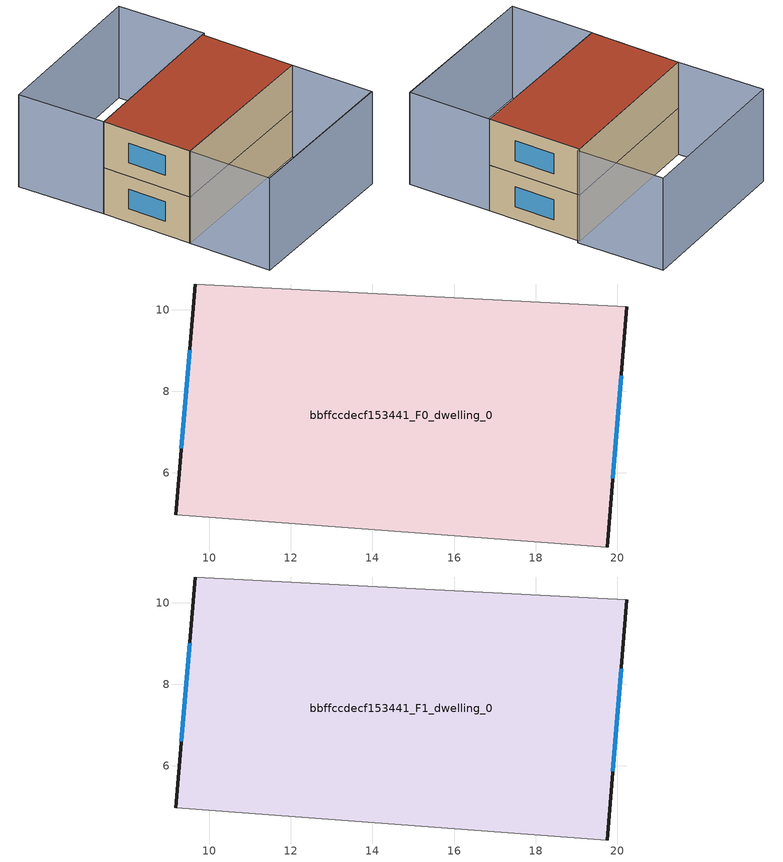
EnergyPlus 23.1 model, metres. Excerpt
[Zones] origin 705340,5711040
bbffccdecf153441_F0_dwelling_0
 floor ground (EU_floor_Construction): 20.24,10.07 19.76,4.18 9.17,4.98 9.65,10.63 z0
 wall outside (EU_wall_Construction): 19.76,4.18 20.24,10.07 / 9.65,10.63 9.17,4.98 z0:3
 wall adiabatic (EU_wall_Construction): 20.24,10.07 9.65,10.63 / 9.17,4.98 19.76,4.18 z0:3
 window (EU_Window_Construction): 19.9,5.87 20.1,8.38 / 9.52,9.01 9.31,6.6 z0.86:2.14
bbffccdecf153441_F1_dwelling_0
 floor to bbffccdecf153441_F0_dwelling_0 (EU_floor_Construction): 20.24,10.07 19.76,4.18 9.17,4.98 9.65,10.63 z3
 wall outside (EU_wall_Construction): 19.76,4.18 20.24,10.07 / 9.65,10.63 9.17,4.98 z3:6
 wall adiabatic (EU_wall_Construction): 20.24,10.07 9.65,10.63 / 9.17,4.98 19.76,4.18 z3:6
 window (EU_Window_Construction): 19.9,5.87 20.1,8.38 / 9.52,9.01 9.31,6.6 z3.86:5.14
 roof outside (EU_roof_Construction): 19.76,4.18 20.24,10.07 9.65,10.63 9.17,4.98 z6
shading: 8.76,-0.22 19.32,-0.99 / 9.15,4.98 19.76,4.18 / 19.76,4.18 19.37,-1.03 / 19.37,-1.03 8.76,-0.23 / 8.76,-0.23 9.15,4.98 / 20.41,10.06 9.65,10.63 / 9.65,10.63 9.95,16.12 / 9.95,16.12 20.7,15.55 / 20.7,15.55 20.41,10.06 z0:6
[Building]
EU S2 Campaign: North Axis=0; Terrain=City; Solar Distribution=FullExterior
[Site:Location]
London: Latitude=51.5; Longitude=-0.5; Time Zone=0; Elevation=25
[SizingPeriod:WeatherFileDays]
AnnualSizingPeriod: Begin Month=1; Begin Day of Month=1; End Month=12; End Day of Month=31; Day of Week for Start Day=Monday; Use Weather File Daylight Saving Period=No; Use Weather File Rain and Snow Indicators=No
[MATERIAL]
EU_InternalMass_Material: Roughness=MediumRough; Thickness=0.1; Conductivity=1; Density=1800; Specific Heat=900; Thermal Absorptance=0.9; Solar Absorptance=0.7; Visible Absorptance=0.7
[MATERIAL:NOMASS] Roughness=MediumRough; Thermal Absorptance=0.9; Solar Absorptance=0.7; Visible Absorptance=0.7
Name | Thermal Resistance
EU_wall_NoMass | 3.33993
EU_roof_NoMass | 5.24846
EU_floor_NoMass | 4.08214
[WINDOWMATERIAL:SIMPLEGLAZINGSYSTEM]
EU_Window_SimpleGlazing: UFactor=1.72386; Solar Heat Gain Coefficient=0.72; Visible Transmittance=0.72
[CONSTRUCTION]
EU_wall_Construction: EU_wall_NoMass
EU_roof_Construction: EU_roof_NoMass
EU_floor_Construction: EU_floor_NoMass
EU_Window_Construction: EU_Window_SimpleGlazing
EU_InternalMass_Construction: EU_InternalMass_Material
[ZONE] Type=1; Multiplier=1; Ceiling Height=autocalculate; Floor Area=autocalculate; Part of Total Floor Area=Yes
Name | Volume
bbffccdecf153441_F0_dwelling_0 | 184.244
bbffccdecf153441_F1_dwelling_0 | 184.242
[INTERNALMASS] Construction=EU_InternalMass_Construction; Surface Area=61.4143
Name | Zone or ZoneList
bbffccdecf153441_F0_dwelling_0_EU_InternalMass | bbffccdecf153441_F0_dwelling_0
bbffccdecf153441_F1_dwelling_0_EU_InternalMass | bbffccdecf153441_F1_dwelling_0
[OTHEREQUIPMENT] Fuel Type=Electricity; Design Level Calculation Method=Watts/Area; Power per Zone Floor Area=1; Fraction Latent=0; Fraction Radiant=0; Fraction Lost=0; Carbon Dioxide Generation Rate=0; EndUse Subcategory=EU_Step8_InternalGains
Name | Zone or ZoneList or Space or SpaceList | Schedule
EU_Step8_InternalGain_bbffccdecf153441_F0_dwelling_0_f000 | bbffccdecf153441_F0_dwelling_0 | EU_Step8_GainSchedule_bbffccdecf153441_F0_dwelling_0_f000
EU_Step8_InternalGain_bbffccdecf153441_F1_dwelling_0_f000 | bbffccdecf153441_F1_dwelling_0 | EU_Step8_GainSchedule_bbffccdecf153441_F1_dwelling_0_f000
[ZONEVENTILATION:DESIGNFLOWRATE] Schedule=EU_AlwaysOn; Design Flow Rate Calculation Method=AirChanges/Hour; Air Changes per Hour=0.453648; Ventilation Type=Natural; Fan Pressure Rise=0; Fan Total Efficiency=1; Constant Term Coefficient=1; Temperature Term Coefficient=0; Velocity Term Coefficient=0; Velocity Squared Term Coefficient=0; Minimum Indoor Temperature=-100; Maximum Indoor Temperature=100; Delta Temperature=-100; Minimum Outdoor Temperature=-100; Maximum Outdoor Temperature=100; Maximum Wind Speed=40
Name | Zone or ZoneList or Space or SpaceList
EU_ConstantAir_bbffccdecf153441_F0_dwelling_0 | bbffccdecf153441_F0_dwelling_0
EU_ConstantAir_bbffccdecf153441_F1_dwelling_0 | bbffccdecf153441_F1_dwelling_0
[HVACTEMPLATE:THERMOSTAT] Constant Heating Setpoint=20; Constant Cooling Setpoint=50
EU_HeatOnly_bbffccdecf153441_F0_dwelling_0; EU_HeatOnly_bbffccdecf153441_F1_dwelling_0
[HVACTEMPLATE:ZONE:IDEALLOADSAIRSYSTEM] System Availability Schedule=EU_AlwaysOn; Maximum Heating Supply Air Temperature=50; Minimum Cooling Supply Air Temperature=13; Maximum Heating Supply Air Humidity Ratio=0.0156; Minimum Cooling Supply Air Humidity Ratio=0.0077; Heating Limit=NoLimit; Cooling Limit=NoLimit; Heating Availability Schedule=EU_AlwaysOn; Cooling Availability Schedule=EU_CoolingOff; Dehumidification Control Type=ConstantSensibleHeatRatio; Cooling Sensible Heat Ratio=0.7; Dehumidification Setpoint=60; Humidification Control Type=None; Humidification Setpoint=30; Outdoor Air Method=None; Outdoor Air Flow Rate per Person=0.00944; Outdoor Air Flow Rate per Zone Floor Area=0; Outdoor Air Flow Rate per Zone=0; Demand Controlled Ventilation Type=None; Outdoor Air Economizer Type=NoEconomizer; Heat Recovery Type=None; Sensible Heat Recovery Effectiveness=0.7; Latent Heat Recovery Effectiveness=0.65
Name | Template Thermostat
bbffccdecf153441_F0_dwelling_0 | EU_HeatOnly_bbffccdecf153441_F0_dwelling_0
bbffccdecf153441_F1_dwelling_0 | EU_HeatOnly_bbffccdecf153441_F1_dwelling_0
[SIZING:ZONE] Zone Cooling Design Supply Air Temperature Input Method=SupplyAirTemperature; Zone Cooling Design Supply Air Temperature=13; Zone Heating Design Supply Air Temperature Input Method=SupplyAirTemperature; Zone Heating Design Supply Air Temperature=50; Zone Cooling Design Supply Air Humidity Ratio=0.008; Zone Heating Design Supply Air Humidity Ratio=0.008; Cooling Design Air Flow Method=DesignDay; Cooling Design Air Flow Rate=0; Cooling Minimum Air Flow per Zone Floor Area=0.000762; Cooling Minimum Air Flow=0; Cooling Minimum Air Flow Fraction=0.2; Heating Design Air Flow Method=DesignDay; Heating Design Air Flow Rate=0; Heating Maximum Air Flow per Zone Floor Area=0.002032; Heating Maximum Air Flow=0.141576; Heating Maximum Air Flow Fraction=0.3; Account for Dedicated Outdoor Air System=No; Dedicated Outdoor Air System Control Strategy=NeutralSupplyAir; Dedicated Outdoor Air Low Setpoint Temperature for Design=autosize; Dedicated Outdoor Air High Setpoint Temperature for Design=autosize; Zone Load Sizing Method=Sensible Load Only No Latent Load; Zone Latent Cooling Design Supply Air Humidity Ratio Input Method=HumidityRatioDifference; Zone Cooling Design Supply Air Humidity Ratio Difference=0.005; Zone Latent Heating Design Supply Air Humidity Ratio Input Method=HumidityRatioDifference; Zone Humidification Design Supply Air Humidity Ratio Difference=0.005
bbffccdecf153441_F0_dwelling_0; bbffccdecf153441_F1_dwelling_0
[SCHEDULE:CONSTANT]
Name | Hourly Value
EU_AlwaysOn | 1
EU_CoolingOff | 0
[SCHEDULE:FILE] Column Number=1; Rows to Skip at Top=0; Number of Hours of Data=8760; Column Separator=Comma; Interpolate to Timestep=No; Minutes per Item=60; Adjust Schedule for Daylight Savings=Yes
Name | File
EU_Step8_GainSchedule_bbffccdecf153441_F0_dwelling_0_f000 | ../../schedules/bbffccdecf153441/bbffccdecf153441_F0_dwelling_0_f000_gain.csv
EU_Step8_GainSchedule_bbffccdecf153441_F1_dwelling_0_f000 | ../../schedules/bbffccdecf153441/bbffccdecf153441_F1_dwelling_0_f000_gain.csv
